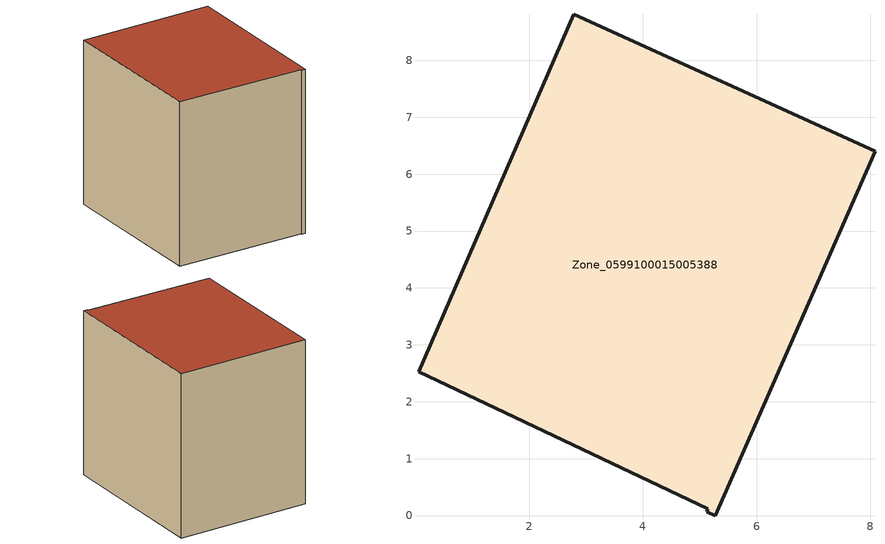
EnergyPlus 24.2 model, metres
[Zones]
Zone_0599100015005388
 floor ground (C_G): 0.06,2.53 2.79,8.81 8.08,6.4 5.27,0 5.12,0.07 5.14,0.12 z0.81
 wall outside (C_F): 5.27,0 8.08,6.4 2.79,8.81 0.06,2.53 5.14,0.12 5.12,0.07 5.27,0 z0.81:7.97
 roof outside (C_R): 0.06,2.53 5.14,0.12 5.12,0.07 5.27,0 8.08,6.4 2.79,8.81 z7.97
[BUILDING]
Pand.0599100015005388: North Axis=0; Terrain=City; Loads Convergence Tolerance Value=0.04; Temperature Convergence Tolerance Value=0.4; Solar Distribution=FullExterior; Maximum Number of Warmup Days=25; Minimum Number of Warmup Days=1
[Site:Location]
Rotterdam.The.Hague.AP_ZH_NLD Design_Conditions: Latitude=51.96; Longitude=4.45; Time Zone=1; Elevation=-4.5
[SITE:GROUNDTEMPERATURE:BUILDINGSURFACE]
18, 18, 18, 18, 18, 18, 18, 18, 18, 18, 18, 18
[MATERIAL] Thermal Absorptance=0.9; Solar Absorptance=0.7; Visible Absorptance=0.7
Name | Roughness | Thickness | Conductivity | Density | Specific Heat
G.TI.1965-1974 | MediumSmooth | 0.15 | 0.882353 | 540 | 1210
F.TI.1965-1974 | Rough | 0.3 | 0.697674 | 1920 | 840
R.TI.1965-1974 | MediumRough | 0.2 | 0.232558 | 1500 | 1000
[CONSTRUCTION]
C_G: G.TI.1965-1974
C_F: F.TI.1965-1974
C_R: R.TI.1965-1974
[ZONE]
Zone_0599100015005388: Type=1; Multiplier=1; Ceiling Height=Autocalculate; Volume=Autocalculate; Floor Area=autocalculate; Part of Total Floor Area=Yes
[ZONEINFILTRATION:DESIGNFLOWRATE]
Infil_Zone_0599100015005388: Zone or ZoneList or Space or SpaceList=Zone_0599100015005388; Schedule=AlwaysOn; Design Flow Rate Calculation Method=Flow/Area; Flow Rate per Floor Area=0.003; Constant Term Coefficient=1; Temperature Term Coefficient=0; Velocity Term Coefficient=0; Velocity Squared Term Coefficient=0
[HVACTEMPLATE:ZONE:IDEALLOADSAIRSYSTEM]
Zone_0599100015005388: Maximum Heating Supply Air Temperature=50; Minimum Cooling Supply Air Temperature=13; Maximum Heating Supply Air Humidity Ratio=0.0156; Minimum Cooling Supply Air Humidity Ratio=0.0077; Heating Limit=NoLimit; Cooling Limit=NoLimit; Dehumidification Control Type=ConstantSensibleHeatRatio; Cooling Sensible Heat Ratio=0.7; Dehumidification Setpoint=60; Humidification Control Type=None; Humidification Setpoint=30; Outdoor Air Method=None; Outdoor Air Flow Rate per Person=0.00944; Outdoor Air Flow Rate per Zone Floor Area=0; Outdoor Air Flow Rate per Zone=0; Demand Controlled Ventilation Type=None; Outdoor Air Economizer Type=NoEconomizer; Heat Recovery Type=None; Sensible Heat Recovery Effectiveness=0.7; Latent Heat Recovery Effectiveness=0.65
[ZONECONTROL:THERMOSTAT]
ThermostatControl_Zone_0599100015005388: Zone or ZoneList=Zone_0599100015005388; Control Type Schedule=DualSetpointControlType; Control 1=Thermostat_Zone_0599100015005388; Temperature Difference Between Cutout And Setpoint=0
[THERMOSTATSETPOINT:DUALSETPOINT]
Thermostat_Zone_0599100015005388: Heating Setpoint Temperature Schedule=HeatingSetpoint_Zone_0599100015005388; Cooling Setpoint Temperature Schedule=CoolingSetpoint_Zone_0599100015005388
[SCHEDULE:COMPACT]
HeatingSetpoint_Zone_0599100015005388: Through: 12/31, For: AllDays, Until: 24:00, 21
CoolingSetpoint_Zone_0599100015005388: Through: 12/31, For: AllDays, Until: 24:00, 24
DualSetpointControlType: Through: 12/31, For: AllDays, Until: 24:00, 4
AlwaysOn: Through: 12/31, For: AllDays, Until: 24:00, 1
